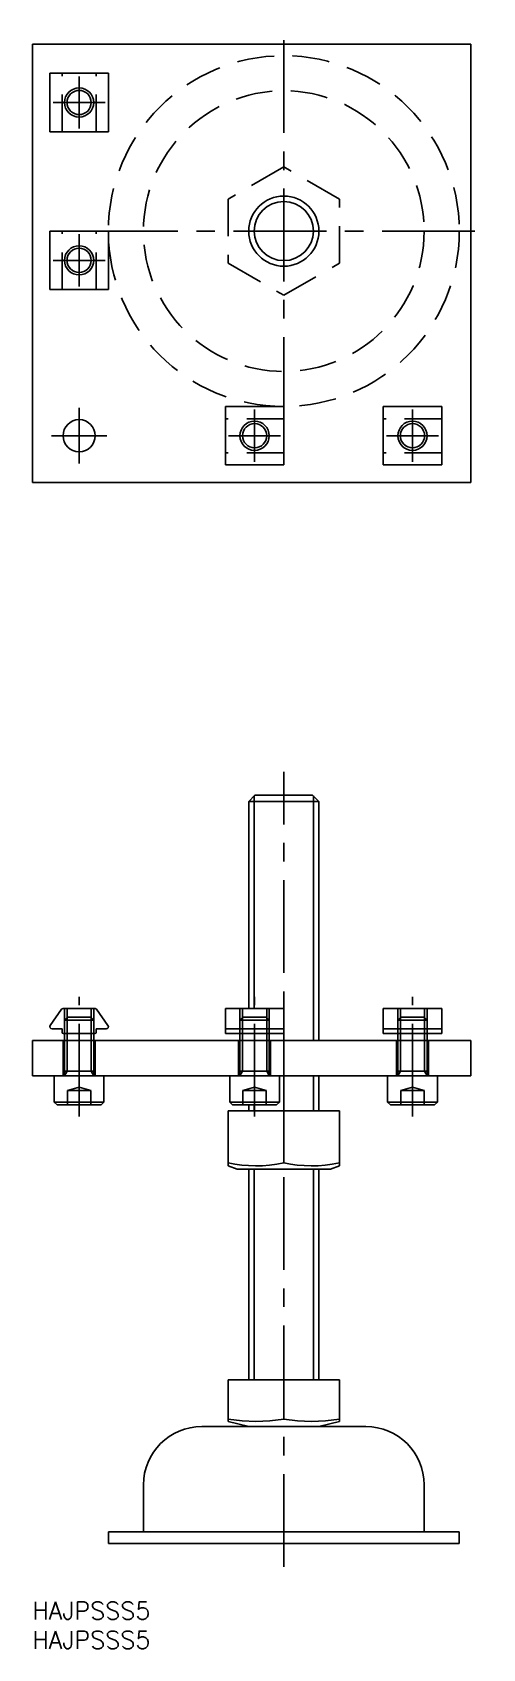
# Model space of a CAD drawing. Extents: x 0 to 77, y -8 to 268.
import ezdxf

# ---------------------------------------------------------------- set-up
doc = ezdxf.new("R2010")
doc.units = 0
doc.header["$LTSCALE"] = 0.5
doc.linetypes.add('CENTER', pattern=[50.8, 31.75, -6.35, 6.35, -6.35])
doc.linetypes.add('DASHED', pattern=[19.05, 12.7, -6.35])
for name, color, linetype in [('MSM_CENTER', 1, 'CENTER'), ('MSM_CONTINUOUS', 7, 'CONTINUOUS'), ('MSM_DASHED', 4, 'DASHED'), ('MSM_NARROW', 5, 'CONTINUOUS'), ('MSM_PART_NUMBER', 7, 'CONTINUOUS')]:
    doc.layers.add(name, color=color, linetype=linetype)
doc.styles.get("Standard").update_dxf_attribs({"font": 'txt.shx', "height": 3, "bigfont": 'bigfont.shx'})

# ---------------------------------------------------------------- blocks, each defined once
blk = doc.blocks.new('*U26')
at = {"layer": 'MSM_PART_NUMBER'}
blk.add_text('HAJPSSS5', height=3, dxfattribs=at).set_placement((0, -3))
blk = doc.blocks.new('*U27')
at = {"layer": 'MSM_PART_NUMBER'}
blk.add_text('HAJPSSS5', height=3, dxfattribs=at).set_placement((0, -8))

msp = doc.modelspace()

# ---------------------------------------------------------------- linework, layer by layer
at = {"layer": 'MSM_CENTER'}
for p, q in [((43, 200.47), (43, 268.47)), ((8, 252.01), (8, 260.93)), ((3.54, 256.47), (12.46, 256.47)), ((8, 225.01), (8, 233.93)), ((9, 234.47), (77, 234.47)), ((3.54, 229.47), (12.46, 229.47)), ((8, 194.72), (8, 204.22)), ((38, 195.01), (38, 203.93)), ((65, 195.01), (65, 203.93)), ((3.25, 199.47), (12.75, 199.47)), ((33.54, 199.47), (42.46, 199.47)), ((60.54, 199.47), (69.46, 199.47)), ((43, 6), (43, 142)), ((8, 83), (8, 103.5)), ((38, 83), (38, 103.5)), ((65, 83), (65, 103.5))]:
    msp.add_line(p, q, dxfattribs=at)
at = {"layer": 'MSM_CONTINUOUS'}
for p, q in [((75, 266.47), (0, 266.47)), ((0, 266.47), (0, 191.47)), ((75, 191.47), (75, 266.47)), ((3, 261.47), (3, 251.47)), ((13, 261.47), (3, 261.47)), ((13, 251.47), (13, 261.47)), ((13, 251.47), (3, 251.47)), ((3, 234.47), (3, 224.47)), ((13, 234.47), (3, 234.47)), ((13, 224.47), (13, 234.47)), ((13, 224.47), (3, 224.47)), ((43, 204.47), (33, 204.47)), ((33, 204.47), (33, 194.47)), ((43, 204.47), (43, 194.47)), ((60, 204.47), (60, 194.47)), ((70, 204.47), (60, 204.47)), ((70, 204.47), (70, 194.47)), ((33, 194.47), (43, 194.47)), ((60, 194.47), (70, 194.47)), ((0, 191.47), (75, 191.47)), ((38.07, 138), (37, 136.93)), ((49, 136.93), (37, 136.93)), ((37, 136.93), (37, 101.5)), ((47.93, 138), (38.07, 138)), ((49, 136.93), (47.93, 138)), ((49, 96), (49, 136.93)), ((5.01, 101.37), (3.07, 98.6)), ((10.74, 101.5), (5.26, 101.5)), ((12.93, 98.6), (10.99, 101.37)), ((33, 101.5), (43, 101.5)), ((33, 97.2), (33, 101.5)), ((43, 97.2), (43, 101.5)), ((60, 101.5), (70, 101.5)), ((60, 97.2), (60, 101.5)), ((70, 97.2), (70, 101.5)), ((3.38, 98), (5.1, 98)), ((5.1, 98), (5.1, 97.4)), ((5.3, 97.2), (10.7, 97.2)), ((5.5, 97.2), (5.5, 96)), ((10.5, 96), (10.5, 97.2)), ((10.9, 97.4), (10.9, 98)), ((10.9, 98), (12.62, 98)), ((33, 98), (43, 98)), ((33, 97.2), (43, 97.2)), ((35.5, 97.2), (35.5, 96)), ((40.5, 96), (40.5, 97.2)), ((60, 98), (70, 98)), ((60, 97.2), (70, 97.2)), ((62.5, 97.2), (62.5, 96)), ((67.5, 96), (67.5, 97.2)), ((0, 96), (0, 90)), ((0, 96), (75, 96)), ((75, 96), (75, 90)), ((0, 90), (75, 90)), ((3.75, 90), (3.75, 85.5)), ((12.25, 85.5), (12.25, 90)), ((33.75, 90), (33.75, 85.5)), ((42.25, 85.5), (42.25, 90)), ((49, 84), (49, 90)), ((60.75, 90), (60.75, 85.5)), ((69.25, 85.5), (69.25, 90)), ((3.75, 85.5), (4.25, 85)), ((3.75, 85.5), (12.25, 85.5)), ((4.25, 85), (11.75, 85)), ((11.75, 85), (12.25, 85.5)), ((33.5, 74.58), (33.5, 84)), ((33.5, 84), (52.5, 84)), ((33.75, 85.5), (34.25, 85)), ((33.75, 85.5), (42.25, 85.5)), ((34.25, 85), (41.75, 85)), ((37, 85), (37, 84)), ((41.75, 85), (42.25, 85.5)), ((43, 84), (43, 75.12)), ((52.5, 84), (52.5, 74.58)), ((60.75, 85.5), (61.25, 85)), ((60.75, 85.5), (69.25, 85.5)), ((61.25, 85), (68.75, 85)), ((68.75, 85), (69.25, 85.5)), ((33.5, 75.12), (34.65, 74.9)), ((34.65, 74.9), (35.81, 74.73)), ((35.81, 74.73), (36.98, 74.62)), ((39.37, 74.61), (40.58, 74.71)), ((40.58, 74.71), (41.79, 74.89)), ((41.79, 74.89), (43, 75.12)), ((43, 75.12), (44.15, 74.9)), ((44.15, 74.9), (45.31, 74.73)), ((45.31, 74.73), (46.48, 74.62)), ((48.87, 74.61), (50.08, 74.71)), ((50.08, 74.71), (51.29, 74.89)), ((51.29, 74.89), (52.5, 75.12)), ((33.5, 74.58), (35.04, 74)), ((35.04, 74), (50.96, 74)), ((36.98, 74.62), (38.16, 74.58)), ((37, 74), (37, 38)), ((38.16, 74.58), (39.37, 74.61)), ((46.48, 74.62), (47.66, 74.58)), ((47.66, 74.58), (48.87, 74.61)), ((49, 38), (49, 74)), ((50.96, 74), (52.5, 74.58)), ((33.5, 38), (52.5, 38)), ((33.5, 30.87), (33.5, 38)), ((43, 31.24), (43, 38)), ((52.5, 30.87), (52.5, 38)), ((33.5, 31.24), (35.85, 30.97)), ((33.5, 30.87), (37, 30)), ((35.85, 30.97), (38.21, 30.87)), ((38.21, 30.87), (40.61, 30.97)), ((40.61, 30.97), (43, 31.24)), ((43, 31.24), (45.35, 30.97)), ((45.35, 30.97), (47.71, 30.87)), ((47.71, 30.87), (50.11, 30.97)), ((49, 30), (52.5, 30.87)), ((50.11, 30.97), (52.5, 31.24)), ((57, 30), (29, 30)), ((19, 20), (19, 12)), ((67, 12), (67, 20)), ((73, 12), (13, 12)), ((13, 12), (13, 10)), ((73, 10), (73, 12)), ((73, 10), (13, 10))]:
    msp.add_line(p, q, dxfattribs=at)
for centre, radius in [((8, 256.47), 2.5), ((43, 234.47), 6), ((8, 229.47), 2.5), ((8, 199.47), 2.75), ((38, 199.47), 2.5), ((65, 199.47), 2.5)]:
    msp.add_circle(centre, radius, dxfattribs=at)
for centre, radius, start, end in [((5.26, 101.2), 0.3, 90, 145.008), ((10.74, 101.2), 0.3, 34.992, 90), ((3.38, 98.38), 0.38, 145.0109, 269.995), ((5.3, 97.4), 0.2, 180, 270), ((10.7, 97.4), 0.2, 270, 0), ((12.62, 98.38), 0.38, 270.005, 34.9891), ((29, 20), 10, 90, 180), ((57, 20), 10, 0, 90)]:
    msp.add_arc(centre, radius, start, end, dxfattribs=at)
at = {"layer": 'MSM_DASHED'}
for p, q in [((5.1, 251.47), (5.1, 261.47)), ((10.9, 251.47), (10.9, 261.47)), ((43, 245.44), (33.5, 239.96)), ((52.5, 239.96), (43, 245.44)), ((33.5, 239.96), (33.5, 228.99)), ((52.5, 228.99), (52.5, 239.96)), ((5.1, 224.47), (5.1, 234.47)), ((10.9, 224.47), (10.9, 234.47)), ((33.5, 228.99), (43, 223.5)), ((43, 223.5), (52.5, 228.99)), ((43, 202.37), (33, 202.37)), ((70, 202.37), (60, 202.37)), ((43, 196.57), (33, 196.57)), ((70, 196.57), (60, 196.57)), ((5.5, 101.5), (5.5, 97.2)), ((5.99, 100), (5.5, 99.51)), ((5.93, 97.2), (5.93, 101.5)), ((5.99, 100), (10.01, 100)), ((10.5, 99.51), (10.01, 100)), ((10.07, 97.2), (10.07, 101.5)), ((10.5, 97.2), (10.5, 101.5)), ((35.5, 101.5), (35.5, 97.2)), ((35.99, 100), (35.5, 99.51)), ((35.93, 97.2), (35.93, 101.5)), ((35.99, 100), (40.01, 100)), ((40.5, 99.51), (40.01, 100)), ((40.07, 97.2), (40.07, 101.5)), ((40.5, 97.2), (40.5, 101.5)), ((62.5, 101.5), (62.5, 97.2)), ((62.99, 100), (62.5, 99.51)), ((62.93, 97.2), (62.93, 101.5)), ((62.99, 100), (67.01, 100)), ((67.5, 99.51), (67.01, 100)), ((67.07, 97.2), (67.07, 101.5)), ((67.5, 97.2), (67.5, 101.5)), ((5.5, 99.51), (10.5, 99.51)), ((35.5, 99.51), (40.5, 99.51)), ((62.5, 99.51), (67.5, 99.51)), ((5.25, 96), (5.25, 90)), ((5.5, 96), (5.5, 90)), ((5.93, 90.8), (5.93, 96)), ((10.07, 90.8), (10.07, 96)), ((10.5, 90), (10.5, 96)), ((10.75, 90), (10.75, 96)), ((35.25, 96), (35.25, 90)), ((35.5, 96), (35.5, 90)), ((35.93, 90.8), (35.93, 96)), ((40.07, 90.8), (40.07, 96)), ((40.5, 90), (40.5, 96)), ((40.75, 90), (40.75, 96)), ((62.25, 96), (62.25, 90)), ((62.5, 96), (62.5, 90)), ((62.93, 90.8), (62.93, 96)), ((67.07, 90.8), (67.07, 96)), ((67.5, 90), (67.5, 96)), ((67.75, 90), (67.75, 96)), ((5.5, 90.8), (10.5, 90.8)), ((5.5, 90), (5.93, 90.8)), ((10.5, 90), (10.07, 90.8)), ((35.5, 90), (35.93, 90.8)), ((35.5, 90.8), (40.5, 90.8)), ((40.5, 90), (40.07, 90.8)), ((62.5, 90.8), (67.5, 90.8)), ((62.5, 90), (62.93, 90.8)), ((67.5, 90), (67.07, 90.8)), ((8, 88.04), (6, 87.5)), ((6, 87.5), (6, 85)), ((6, 87.5), (10, 87.5)), ((10, 87.5), (8, 88.04)), ((8, 87.5), (8, 85)), ((10, 87.5), (10, 85)), ((38, 88.04), (36, 87.5)), ((36, 87.5), (36, 85)), ((36, 87.5), (40, 87.5)), ((40, 87.5), (38, 88.04)), ((38, 87.5), (38, 85)), ((40, 87.5), (40, 85)), ((65, 88.04), (63, 87.5)), ((63, 87.5), (63, 85)), ((63, 87.5), (67, 87.5)), ((67, 87.5), (65, 88.04)), ((65, 87.5), (65, 85)), ((67, 87.5), (67, 85))]:
    msp.add_line(p, q, dxfattribs=at)
for radius in [30, 24]:
    msp.add_circle((43, 234.47), radius, dxfattribs=at)
at = {"layer": 'MSM_NARROW'}
for p, q in [((37.95, 137.87), (37.95, 101.5)), ((48.05, 137.87), (48.05, 96)), ((5.93, 96), (5.93, 97.2)), ((10.07, 96), (10.07, 97.2)), ((35.93, 96), (35.93, 97.2)), ((40.07, 96), (40.07, 97.2)), ((62.93, 96), (62.93, 97.2)), ((67.07, 96), (67.07, 97.2)), ((48.05, 90), (48.05, 84)), ((37.95, 85), (37.95, 84)), ((37.95, 74), (37.95, 38)), ((48.05, 74), (48.05, 38))]:
    msp.add_line(p, q, dxfattribs=at)
for centre, radius in [((8, 256.47), 2.07), ((43, 234.47), 5.05), ((8, 229.47), 2.07), ((38, 199.47), 2.07), ((65, 199.47), 2.07)]:
    msp.add_circle(centre, radius, dxfattribs=at)

# ---------------------------------------------------------------- block references
at = {"layer": 'MSM_CONTINUOUS'}
for name in ['*U26', '*U27']:
    msp.add_blockref(name, (0, 0), dxfattribs=at)

doc.saveas('drawing.dxf')
